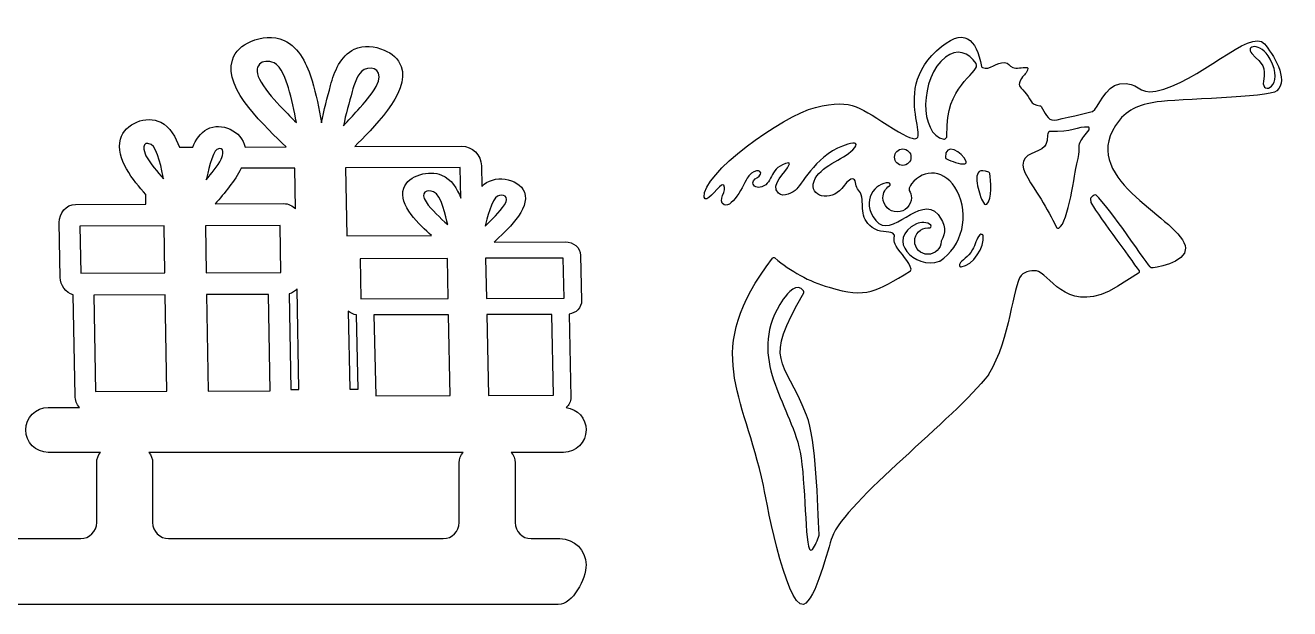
# Model space of a CAD drawing. Header units: centimetres. Extents: x 1 to 127, y -92 to 6.
# Drawn here: x 104.65 to 126.95, y -5.21 to 5.08 of the extents above; entities that cross this region are included whole.
import ezdxf

# ---------------------------------------------------------------- set-up
doc = ezdxf.new("R2010")
doc.units = ezdxf.units.CM
doc.header["$MEASUREMENT"] = 0
doc.layers.add('layer 1', color=7, linetype='Continuous')

msp = doc.modelspace()

# ---------------------------------------------------------------- linework, layer by layer
at = {"layer": 'layer 1', "color": 250}
for points, knots in [([(121.63489, -1.07887), (122.03047, -0.43038), (122.04875, 0.46503), (122.21346, 0.67056), (122.21346, 0.67056), (122.26906, 0.73994), (122.4366, 0.77308), (122.51668, 0.73734), (122.51668, 0.73734), (122.75846, 0.6294), (123.05436, -0.04106), (123.91697, 0.47726), (123.91697, 0.47726), (123.91721, 0.47741), (123.91741, 0.47754), (123.91765, 0.47769), (123.91765, 0.47769), (123.91765, 0.47769), (124.28094, 0.70978), (124.28094, 0.70978), (124.28094, 0.70978), (124.288, 0.71429), (124.2924, 0.7208), (124.29397, 0.72904), (124.29397, 0.72904), (124.29555, 0.73727), (124.29384, 0.74494), (124.28893, 0.75174), (124.28893, 0.75174), (124.14077, 0.95672), (123.48862, 1.8502), (123.44108, 1.95229), (123.44108, 1.95229), (123.43967, 1.95536), (123.43889, 1.95819), (123.43854, 1.96155), (123.43854, 1.96155), (123.43854, 1.96155), (123.43309, 2.0133), (123.43309, 2.0133), (123.43309, 2.0133), (123.4322, 2.02177), (123.43463, 2.0294), (123.44026, 2.03579), (123.44026, 2.03579), (123.46305, 2.06168), (123.472, 2.06878), (123.49933, 2.0847), (123.49933, 2.0847), (123.51023, 2.09105), (123.52332, 2.08995), (123.53299, 2.08185), (123.53299, 2.08185), (123.75266, 1.89733), (124.45367, 0.83114), (124.50204, 0.80051), (124.50204, 0.80051), (124.52489, 0.78604), (125.1347, 0.89096), (125.11029, 1.14885), (125.11029, 1.14885), (125.06154, 1.66381), (123.23149, 2.32946), (123.87394, 3.31109), (123.87394, 3.31109), (124.06074, 3.59651), (124.27797, 3.67868), (124.60853, 3.72803), (124.60853, 3.72803), (124.95561, 3.77985), (126.58479, 3.80341), (126.71663, 3.92115), (126.71663, 3.92115), (126.94578, 4.12578), (126.64096, 4.58569), (126.50004, 4.75319), (126.50004, 4.75319), (126.25606, 5.04322), (125.32214, 4.05625), (124.58507, 3.91573), (124.58507, 3.91573), (124.27101, 3.85585), (124.28711, 4.09421), (123.95155, 4.04749), (123.95155, 4.04749), (123.68501, 4.01037), (123.57528, 3.61317), (123.47146, 3.56198), (123.47146, 3.56198), (123.45845, 3.55557), (122.87367, 3.41426), (122.79463, 3.40675), (122.79463, 3.40675), (122.67431, 3.39532), (122.63365, 3.54987), (122.56301, 3.64817), (122.56301, 3.64817), (122.55782, 3.6554), (122.55047, 3.65956), (122.5416, 3.6603), (122.5416, 3.6603), (122.37055, 3.67458), (122.37387, 3.7947), (122.26941, 3.90851), (122.26941, 3.90851), (122.17852, 4.00753), (122.14485, 4.01425), (122.21665, 4.14061), (122.21665, 4.14061), (122.21695, 4.14113), (122.2172, 4.14156), (122.21752, 4.14205), (122.21752, 4.14205), (122.26747, 4.21935), (122.30781, 4.22447), (122.32897, 4.32183), (122.32897, 4.32183), (122.32897, 4.32183), (122.32598, 4.32582), (122.32598, 4.32582), (122.32598, 4.32582), (122.32056, 4.33305), (122.31296, 4.33709), (122.30393, 4.33753), (122.30393, 4.33753), (122.22998, 4.34119), (122.12502, 4.3059), (122.06365, 4.33627), (122.06365, 4.33627), (122.00175, 4.36691), (121.98993, 4.41621), (121.91565, 4.42291), (121.91565, 4.42291), (121.78091, 4.43507), (121.65916, 4.28014), (121.52992, 4.33285), (121.52992, 4.33285), (121.52046, 4.33671), (121.51412, 4.34443), (121.51218, 4.35447), (121.51218, 4.35447), (121.41869, 4.83624), (121.21137, 5.07966), (120.71902, 4.63047), (120.71902, 4.63047), (119.7751, 3.7693), (120.97432, 2.63965), (119.95735, 3.25514), (119.95735, 3.25514), (119.35155, 3.62179), (119.26706, 3.7986), (118.58204, 3.63056), (118.58204, 3.63056), (117.9911, 3.4856), (116.57179, 2.44992), (116.62374, 2.04949), (116.62374, 2.04949), (116.64073, 1.91854), (116.84284, 2.19536), (116.92671, 2.26234), (116.92671, 2.26234), (116.93901, 2.27216), (116.95684, 2.27055), (116.96718, 2.25869), (116.96718, 2.25869), (117.04075, 2.17437), (116.83808, 1.98088), (116.97389, 1.91412), (116.97389, 1.91412), (117.13078, 1.837), (117.35797, 2.36069), (117.40886, 2.4249), (117.40886, 2.4249), (117.52427, 2.57051), (117.68403, 2.51054), (117.59296, 2.41948), (117.59296, 2.41948), (117.55909, 2.38561), (117.47992, 2.36026), (117.48106, 2.30036), (117.48106, 2.30036), (117.48217, 2.24183), (117.56478, 2.20171), (117.63809, 2.22997), (117.63809, 2.22997), (117.85479, 2.31353), (117.76428, 2.58364), (118.11457, 2.65593), (118.11457, 2.65593), (118.11457, 2.65593), (118.11625, 2.65425), (118.11625, 2.65425), (118.11625, 2.65425), (118.12469, 2.6458), (118.12719, 2.63384), (118.12281, 2.62272), (118.12281, 2.62272), (118.06322, 2.47133), (117.77047, 2.27971), (117.93408, 2.11988), (117.93408, 2.11988), (118.02045, 2.0355), (118.18929, 2.13122), (118.25355, 2.19388), (118.25355, 2.19388), (118.36548, 2.30303), (118.62397, 2.83423), (119.1578, 2.98261), (119.1578, 2.98261), (119.28381, 3.01764), (119.35836, 3.00754), (119.24064, 2.88521), (119.24064, 2.88521), (119.0712, 2.70917), (118.65792, 2.59725), (118.5585, 2.32927), (118.5585, 2.32927), (118.45648, 2.05429), (118.85512, 1.96231), (119.04924, 2.20376), (119.04924, 2.20376), (119.10974, 2.27904), (119.16763, 2.36089), (119.22999, 2.37076), (119.22999, 2.37076), (119.30527, 2.38266), (119.28827, 2.25019), (119.32384, 2.19568), (119.32384, 2.19568), (119.34835, 2.15812), (119.37818, 2.14362), (119.39062, 2.09281), (119.39062, 2.09281), (119.44512, 1.87026), (119.34489, 1.65403), (119.63428, 1.48275), (119.63428, 1.48275), (119.75968, 1.40854), (119.91921, 1.46856), (119.97221, 1.38701), (119.97221, 1.38701), (119.97524, 1.38235), (119.97672, 1.37763), (119.97693, 1.37208), (119.97693, 1.37208), (119.97813, 1.33943), (119.95002, 1.28116), (120.00789, 1.18314), (120.00789, 1.18314), (120.07955, 1.06176), (120.2457, 0.91029), (120.2705, 0.77959), (120.2705, 0.77959), (120.27282, 0.76735), (120.26758, 0.75555), (120.25695, 0.74905), (120.25695, 0.74905), (119.64995, 0.37774), (119.49308, 0.26331), (118.82389, 0.45939), (118.82389, 0.45939), (118.46841, 0.56355), (118.14842, 0.73852), (117.86911, 0.97864), (117.86911, 0.97864), (117.86274, 0.98412), (117.8552, 0.98647), (117.84684, 0.98557), (117.84684, 0.98557), (117.83849, 0.98468), (117.83161, 0.98084), (117.82653, 0.97415), (117.82653, 0.97415), (116.56418, -0.67851), (117.31829, -1.38958), (117.66516, -3.03486), (117.66516, -3.03486), (117.67533, -3.08311), (118.06064, -5.20725), (118.37086, -5.13033), (118.37086, -5.13033), (118.58784, -5.07653), (118.81324, -4.11535), (118.87623, -3.94632), (118.87623, -3.94632), (119.1139, -3.30859), (121.04464, -1.85336), (121.63318, -1.08137), (121.63318, -1.08137), (121.63383, -1.08052), (121.63434, -1.07978), (121.63489, -1.07887)], [0, 0, 0, 0, 0.01351351, 0.01351351, 0.01351351, 0.01351351, 0.02702703, 0.02702703, 0.02702703, 0.02702703, 0.04054054, 0.04054054, 0.04054054, 0.04054054, 0.05405405, 0.05405405, 0.05405405, 0.05405405, 0.06756757, 0.06756757, 0.06756757, 0.06756757, 0.08108108, 0.08108108, 0.08108108, 0.08108108, 0.09459459, 0.09459459, 0.09459459, 0.09459459, 0.10810811, 0.10810811, 0.10810811, 0.10810811, 0.12162162, 0.12162162, 0.12162162, 0.12162162, 0.13513514, 0.13513514, 0.13513514, 0.13513514, 0.14864865, 0.14864865, 0.14864865, 0.14864865, 0.16216216, 0.16216216, 0.16216216, 0.16216216, 0.17567568, 0.17567568, 0.17567568, 0.17567568, 0.18918919, 0.18918919, 0.18918919, 0.18918919, 0.2027027, 0.2027027, 0.2027027, 0.2027027, 0.21621622, 0.21621622, 0.21621622, 0.21621622, 0.22972973, 0.22972973, 0.22972973, 0.22972973, 0.24324324, 0.24324324, 0.24324324, 0.24324324, 0.25675676, 0.25675676, 0.25675676, 0.25675676, 0.27027027, 0.27027027, 0.27027027, 0.27027027, 0.28378378, 0.28378378, 0.28378378, 0.28378378, 0.2972973, 0.2972973, 0.2972973, 0.2972973, 0.31081081, 0.31081081, 0.31081081, 0.31081081, 0.32432432, 0.32432432, 0.32432432, 0.32432432, 0.33783784, 0.33783784, 0.33783784, 0.33783784, 0.35135135, 0.35135135, 0.35135135, 0.35135135, 0.36486486, 0.36486486, 0.36486486, 0.36486486, 0.37837838, 0.37837838, 0.37837838, 0.37837838, 0.39189189, 0.39189189, 0.39189189, 0.39189189, 0.40540541, 0.40540541, 0.40540541, 0.40540541, 0.41891892, 0.41891892, 0.41891892, 0.41891892, 0.43243243, 0.43243243, 0.43243243, 0.43243243, 0.44594595, 0.44594595, 0.44594595, 0.44594595, 0.45945946, 0.45945946, 0.45945946, 0.45945946, 0.47297297, 0.47297297, 0.47297297, 0.47297297, 0.48648649, 0.48648649, 0.48648649, 0.48648649, 0.5, 0.5, 0.5, 0.5, 0.51351351, 0.51351351, 0.51351351, 0.51351351, 0.52702703, 0.52702703, 0.52702703, 0.52702703, 0.54054054, 0.54054054, 0.54054054, 0.54054054, 0.55405405, 0.55405405, 0.55405405, 0.55405405, 0.56756757, 0.56756757, 0.56756757, 0.56756757, 0.58108108, 0.58108108, 0.58108108, 0.58108108, 0.59459459, 0.59459459, 0.59459459, 0.59459459, 0.60810811, 0.60810811, 0.60810811, 0.60810811, 0.62162162, 0.62162162, 0.62162162, 0.62162162, 0.63513514, 0.63513514, 0.63513514, 0.63513514, 0.64864865, 0.64864865, 0.64864865, 0.64864865, 0.66216216, 0.66216216, 0.66216216, 0.66216216, 0.67567568, 0.67567568, 0.67567568, 0.67567568, 0.68918919, 0.68918919, 0.68918919, 0.68918919, 0.7027027, 0.7027027, 0.7027027, 0.7027027, 0.71621622, 0.71621622, 0.71621622, 0.71621622, 0.72972973, 0.72972973, 0.72972973, 0.72972973, 0.74324324, 0.74324324, 0.74324324, 0.74324324, 0.75675676, 0.75675676, 0.75675676, 0.75675676, 0.77027027, 0.77027027, 0.77027027, 0.77027027, 0.78378378, 0.78378378, 0.78378378, 0.78378378, 0.7972973, 0.7972973, 0.7972973, 0.7972973, 0.81081081, 0.81081081, 0.81081081, 0.81081081, 0.82432432, 0.82432432, 0.82432432, 0.82432432, 0.83783784, 0.83783784, 0.83783784, 0.83783784, 0.85135135, 0.85135135, 0.85135135, 0.85135135, 0.86486486, 0.86486486, 0.86486486, 0.86486486, 0.87837838, 0.87837838, 0.87837838, 0.87837838, 0.89189189, 0.89189189, 0.89189189, 0.89189189, 0.90540541, 0.90540541, 0.90540541, 0.90540541, 0.91891892, 0.91891892, 0.91891892, 0.91891892, 0.93243243, 0.93243243, 0.93243243, 0.93243243, 0.94594595, 0.94594595, 0.94594595, 0.94594595, 0.95945946, 0.95945946, 0.95945946, 0.95945946, 0.97297297, 0.97297297, 0.97297297, 0.97297297, 1, 1, 1, 1]), ([(109.21453, 4.81352), (109.02197, 4.9016), (108.81664, 4.87314), (108.62716, 4.79266), (108.62716, 4.79266), (108.47715, 4.72892), (108.35327, 4.62386), (108.30296, 4.46451), (108.30296, 4.46451), (108.1418, 3.95413), (108.91609, 3.26515), (109.25072, 2.93538), (109.25072, 2.93538), (109.25072, 2.93538), (108.52673, 2.93274), (108.52673, 2.93274), (108.52673, 2.93274), (108.47514, 3.21699), (108.10779, 3.37916), (107.86105, 3.25059), (107.86105, 3.25059), (107.73608, 3.18545), (107.65804, 3.06188), (107.60587, 2.92941), (107.60587, 2.92941), (107.60587, 2.92941), (107.36967, 2.92855), (107.36967, 2.92855), (107.36967, 2.92855), (107.30682, 3.10681), (107.20955, 3.2864), (107.04117, 3.37128), (107.04117, 3.37128), (106.78769, 3.49904), (106.4102, 3.35088), (106.33018, 3.07162), (106.33018, 3.07162), (106.2329, 2.73208), (106.56464, 2.33685), (106.77547, 2.09752), (106.77547, 2.09752), (106.77547, 2.09752), (106.77872, 1.92624), (106.77872, 1.92624), (106.77872, 1.92624), (106.77872, 1.92624), (105.53994, 1.92125), (105.53994, 1.92125), (105.53994, 1.92125), (105.36895, 1.92057), (105.24908, 1.76712), (105.25193, 1.60305), (105.25193, 1.60305), (105.25193, 1.60305), (105.26862, 0.63501), (105.26862, 0.63501), (105.26862, 0.63501), (105.27101, 0.49597), (105.3621, 0.36193), (105.49911, 0.32875), (105.49911, 0.32875), (105.49911, 0.32875), (105.52983, -1.45215), (105.52983, -1.45215), (105.52983, -1.45215), (105.53115, -1.52873), (105.55907, -1.60256), (105.60581, -1.65938), (105.60581, -1.65938), (105.60581, -1.65938), (105.05607, -1.65938), (105.05607, -1.65938), (105.05607, -1.65938), (104.83831, -1.65938), (104.66017, -1.83752), (104.66017, -2.05529), (104.66017, -2.05529), (104.66017, -2.27304), (104.83831, -2.45118), (105.05607, -2.45118), (105.05607, -2.45118), (105.05607, -2.45118), (105.97863, -2.45118), (105.97863, -2.45118), (105.97863, -2.45118), (105.93666, -2.50043), (105.91123, -2.56417), (105.91123, -2.63357), (105.91123, -2.63357), (105.91123, -2.63357), (105.91123, -3.68998), (105.91123, -3.68998), (105.91123, -3.68998), (105.91123, -3.84499), (105.78441, -3.97182), (105.62942, -3.97182), (105.62942, -3.97182), (105.62942, -3.97182), (102.76169, -3.97182), (102.76169, -3.97182), (102.76169, -3.97182), (102.40457, -3.96601), (102.03107, -3.94677), (101.76762, -3.8005), (101.76762, -3.8005), (101.29743, -3.53947), (101.25851, -2.7498), (101.63775, -2.4213), (101.63775, -2.4213), (102.08996, -2.02962), (102.9701, -2.44292), (102.54571, -2.77973), (102.54571, -2.77973), (102.01262, -3.20286), (102.74012, -3.8622), (103.23088, -3.47272), (103.23088, -3.47272), (104.05922, -2.81522), (103.79045, -1.1513), (102.13226, -1.1513), (102.13226, -1.1513), (100.81277, -1.09789), (99.96722, -2.21574), (100.05589, -3.29703), (100.05589, -3.29703), (100.13229, -4.22846), (100.89474, -5.14374), (102.72984, -5.13226), (102.72984, -5.13226), (102.72984, -5.13226), (114.05068, -5.13226), (114.05068, -5.13226), (114.05068, -5.13226), (114.30424, -5.13226), (114.53923, -4.68574), (114.53923, -4.43219), (114.53923, -4.43219), (114.53923, -4.17863), (114.33243, -3.97182), (114.07885, -3.97182), (114.07885, -3.97182), (114.07885, -3.97182), (113.57113, -3.97182), (113.57113, -3.97182), (113.57113, -3.97182), (113.41613, -3.97182), (113.28932, -3.84489), (113.28932, -3.68998), (113.28932, -3.68998), (113.28932, -3.68998), (113.28932, -2.63357), (113.28932, -2.63357), (113.28932, -2.63357), (113.28932, -2.5642), (113.26387, -2.50045), (113.22188, -2.45118), (113.22188, -2.45118), (113.22188, -2.45118), (114.14446, -2.45118), (114.14446, -2.45118), (114.14446, -2.45118), (114.36221, -2.45118), (114.54036, -2.27304), (114.54036, -2.05528), (114.54036, -2.05528), (114.54036, -1.85277), (114.38626, -1.68454), (114.18951, -1.66199), (114.18951, -1.66199), (114.24029, -1.6184), (114.27295, -1.55571), (114.2714, -1.48239), (114.2714, -1.48239), (114.2714, -1.48239), (114.24045, -0.01439), (114.24045, -0.01439), (114.24045, -0.01439), (114.36113, 0.00325), (114.46327, 0.09933), (114.46055, 0.22768), (114.46055, 0.22768), (114.46055, 0.22768), (114.44381, 1.02016), (114.44381, 1.02016), (114.44381, 1.02016), (114.44083, 1.16183), (114.31169, 1.26235), (114.17511, 1.26189), (114.17511, 1.26189), (114.17511, 1.26189), (112.91811, 1.25778), (112.91811, 1.25778), (112.91811, 1.25778), (113.11826, 1.44309), (113.56789, 1.83999), (113.45212, 2.13453), (113.45212, 2.13453), (113.3494, 2.39585), (112.90176, 2.45583), (112.70059, 2.23974), (112.70059, 2.23974), (112.70059, 2.23974), (112.69369, 2.60191), (112.69369, 2.60191), (112.69369, 2.60191), (112.69007, 2.79207), (112.53284, 2.94735), (112.34237, 2.94666), (112.34237, 2.94666), (112.34237, 2.94666), (110.46035, 2.93983), (110.46035, 2.93983), (110.46035, 2.93983), (110.7464, 3.2338), (111.4441, 3.89019), (111.28059, 4.35147), (111.28059, 4.35147), (111.23016, 4.49373), (111.11582, 4.5869), (110.97947, 4.64295), (110.97947, 4.64295), (110.80983, 4.71265), (110.62372, 4.73834), (110.45294, 4.65756), (110.45294, 4.65756), (110.21011, 4.5427), (110.10023, 4.2614), (110.03526, 4.01808), (110.03526, 4.01808), (109.97849, 3.80551), (109.9155, 3.58127), (109.87416, 3.36051), (109.87416, 3.36051), (109.83089, 3.61024), (109.7818, 3.86054), (109.7079, 4.10233), (109.7079, 4.10233), (109.62462, 4.37482), (109.48983, 4.68758), (109.21453, 4.81352)], [0, 0, 0, 0, 0.01639344, 0.01639344, 0.01639344, 0.01639344, 0.03278689, 0.03278689, 0.03278689, 0.03278689, 0.04918033, 0.04918033, 0.04918033, 0.04918033, 0.06557377, 0.06557377, 0.06557377, 0.06557377, 0.08196721, 0.08196721, 0.08196721, 0.08196721, 0.09836066, 0.09836066, 0.09836066, 0.09836066, 0.1147541, 0.1147541, 0.1147541, 0.1147541, 0.13114754, 0.13114754, 0.13114754, 0.13114754, 0.14754098, 0.14754098, 0.14754098, 0.14754098, 0.16393443, 0.16393443, 0.16393443, 0.16393443, 0.18032787, 0.18032787, 0.18032787, 0.18032787, 0.19672131, 0.19672131, 0.19672131, 0.19672131, 0.21311475, 0.21311475, 0.21311475, 0.21311475, 0.2295082, 0.2295082, 0.2295082, 0.2295082, 0.24590164, 0.24590164, 0.24590164, 0.24590164, 0.26229508, 0.26229508, 0.26229508, 0.26229508, 0.27868852, 0.27868852, 0.27868852, 0.27868852, 0.29508197, 0.29508197, 0.29508197, 0.29508197, 0.31147541, 0.31147541, 0.31147541, 0.31147541, 0.32786885, 0.32786885, 0.32786885, 0.32786885, 0.3442623, 0.3442623, 0.3442623, 0.3442623, 0.36065574, 0.36065574, 0.36065574, 0.36065574, 0.37704918, 0.37704918, 0.37704918, 0.37704918, 0.39344262, 0.39344262, 0.39344262, 0.39344262, 0.40983607, 0.40983607, 0.40983607, 0.40983607, 0.42622951, 0.42622951, 0.42622951, 0.42622951, 0.44262295, 0.44262295, 0.44262295, 0.44262295, 0.45901639, 0.45901639, 0.45901639, 0.45901639, 0.47540984, 0.47540984, 0.47540984, 0.47540984, 0.49180328, 0.49180328, 0.49180328, 0.49180328, 0.50819672, 0.50819672, 0.50819672, 0.50819672, 0.52459016, 0.52459016, 0.52459016, 0.52459016, 0.54098361, 0.54098361, 0.54098361, 0.54098361, 0.55737705, 0.55737705, 0.55737705, 0.55737705, 0.57377049, 0.57377049, 0.57377049, 0.57377049, 0.59016393, 0.59016393, 0.59016393, 0.59016393, 0.60655738, 0.60655738, 0.60655738, 0.60655738, 0.62295082, 0.62295082, 0.62295082, 0.62295082, 0.63934426, 0.63934426, 0.63934426, 0.63934426, 0.6557377, 0.6557377, 0.6557377, 0.6557377, 0.67213115, 0.67213115, 0.67213115, 0.67213115, 0.68852459, 0.68852459, 0.68852459, 0.68852459, 0.70491803, 0.70491803, 0.70491803, 0.70491803, 0.72131148, 0.72131148, 0.72131148, 0.72131148, 0.73770492, 0.73770492, 0.73770492, 0.73770492, 0.75409836, 0.75409836, 0.75409836, 0.75409836, 0.7704918, 0.7704918, 0.7704918, 0.7704918, 0.78688525, 0.78688525, 0.78688525, 0.78688525, 0.80327869, 0.80327869, 0.80327869, 0.80327869, 0.81967213, 0.81967213, 0.81967213, 0.81967213, 0.83606557, 0.83606557, 0.83606557, 0.83606557, 0.85245902, 0.85245902, 0.85245902, 0.85245902, 0.86885246, 0.86885246, 0.86885246, 0.86885246, 0.8852459, 0.8852459, 0.8852459, 0.8852459, 0.90163934, 0.90163934, 0.90163934, 0.90163934, 0.91803279, 0.91803279, 0.91803279, 0.91803279, 0.93442623, 0.93442623, 0.93442623, 0.93442623, 0.95081967, 0.95081967, 0.95081967, 0.95081967, 0.96721311, 0.96721311, 0.96721311, 0.96721311, 1, 1, 1, 1]), ([(126.27804, 4.58353), (126.15346, 4.71549), (126.4233, 4.80259), (126.59932, 4.48427), (126.59932, 4.48427), (126.86872, 3.99705), (126.44238, 3.83177), (126.48199, 4.09441), (126.48199, 4.09441), (126.52288, 4.36551), (126.4758, 4.37434), (126.27804, 4.58353)], [0, 0, 0, 0, 0.25, 0.25, 0.25, 0.25, 0.5, 0.5, 0.5, 0.5, 1, 1, 1, 1]), ([(109.432, 3.36486), (109.35059, 3.44481), (109.26956, 3.52518), (109.19089, 3.60787), (109.19089, 3.60787), (109.0546, 3.75107), (108.91425, 3.90587), (108.80977, 4.0742), (108.80977, 4.0742), (108.62234, 4.37614), (108.84357, 4.50505), (109.03817, 4.41604), (109.03817, 4.41604), (109.1656, 4.35776), (109.25284, 4.10519), (109.29132, 3.97929), (109.29132, 3.97929), (109.35258, 3.77884), (109.39513, 3.57153), (109.432, 3.36486)], [0, 0, 0, 0, 0.16666667, 0.16666667, 0.16666667, 0.16666667, 0.33333333, 0.33333333, 0.33333333, 0.33333333, 0.5, 0.5, 0.5, 0.5, 0.66666667, 0.66666667, 0.66666667, 0.66666667, 1, 1, 1, 1]), ([(120.8912, 3.09704), (120.8912, 3.09704), (120.87397, 3.07982), (120.87397, 3.07982), (120.87397, 3.07982), (120.86694, 3.07279), (120.85771, 3.06987), (120.84792, 3.07166), (120.84792, 3.07166), (120.41117, 3.15117), (120.41961, 4.15839), (120.87604, 4.51856), (120.87604, 4.51856), (121.07325, 4.67418), (121.28911, 4.60207), (121.4157, 4.40485), (121.4157, 4.40485), (121.50838, 4.26046), (120.94096, 4.06927), (120.90493, 3.32039), (120.90493, 3.32039), (120.90492, 3.32015), (120.90491, 3.31995), (120.90491, 3.31972), (120.90491, 3.31972), (120.90491, 3.31972), (120.8998, 3.11708), (120.8998, 3.11708), (120.8998, 3.11708), (120.8996, 3.10925), (120.89674, 3.10257), (120.8912, 3.09704)], [0, 0, 0, 0, 0.11111111, 0.11111111, 0.11111111, 0.11111111, 0.22222222, 0.22222222, 0.22222222, 0.22222222, 0.33333333, 0.33333333, 0.33333333, 0.33333333, 0.44444444, 0.44444444, 0.44444444, 0.44444444, 0.55555556, 0.55555556, 0.55555556, 0.55555556, 0.66666667, 0.66666667, 0.66666667, 0.66666667, 0.77777778, 0.77777778, 0.77777778, 0.77777778, 1, 1, 1, 1]), ([(110.51356, 3.58256), (110.43068, 3.49121), (110.34807, 3.39834), (110.26325, 3.30839), (110.26325, 3.30839), (110.29937, 3.5097), (110.36443, 3.71617), (110.41644, 3.91096), (110.41644, 3.91096), (110.44582, 4.02097), (110.51483, 4.247), (110.62501, 4.29912), (110.62501, 4.29912), (110.79154, 4.37795), (110.99251, 4.26804), (110.83683, 3.99981), (110.83683, 3.99981), (110.7497, 3.84967), (110.62991, 3.71084), (110.51356, 3.58256)], [0, 0, 0, 0, 0.16666667, 0.16666667, 0.16666667, 0.16666667, 0.33333333, 0.33333333, 0.33333333, 0.33333333, 0.5, 0.5, 0.5, 0.5, 0.66666667, 0.66666667, 0.66666667, 0.66666667, 1, 1, 1, 1]), ([(122.83475, 1.5163), (122.75017, 1.68561), (122.66218, 1.84966), (122.5636, 2.01159), (122.5636, 2.01159), (122.49132, 2.12891), (122.24778, 2.46967), (122.24053, 2.61261), (122.24053, 2.61261), (122.22937, 2.83261), (122.51775, 2.81873), (122.62136, 2.9447), (122.62136, 2.9447), (122.69893, 3.03901), (122.65473, 3.12607), (122.69531, 3.19463), (122.69531, 3.19463), (122.70106, 3.20435), (122.71107, 3.20966), (122.72234, 3.20899), (122.72234, 3.20899), (123.10534, 3.18621), (123.19684, 3.30102), (123.40287, 3.28041), (123.40287, 3.28041), (123.40287, 3.28041), (123.40964, 3.26689), (123.40964, 3.26689), (123.40964, 3.26689), (123.41457, 3.25704), (123.41378, 3.24607), (123.40751, 3.23702), (123.40751, 3.23702), (123.35545, 3.16188), (123.27554, 3.07408), (123.24946, 3.02051), (123.24946, 3.02051), (123.20624, 2.93176), (123.26988, 2.90844), (123.19351, 2.63968), (123.19351, 2.63968), (123.15478, 2.50339), (123.04875, 1.60022), (122.8753, 1.50373), (122.8753, 1.50373), (122.86804, 1.49969), (122.8603, 1.4989), (122.85236, 1.50136), (122.85236, 1.50136), (122.84441, 1.50382), (122.83847, 1.50885), (122.83475, 1.5163)], [0, 0, 0, 0, 0.07142857, 0.07142857, 0.07142857, 0.07142857, 0.14285714, 0.14285714, 0.14285714, 0.14285714, 0.21428571, 0.21428571, 0.21428571, 0.21428571, 0.28571429, 0.28571429, 0.28571429, 0.28571429, 0.35714286, 0.35714286, 0.35714286, 0.35714286, 0.42857143, 0.42857143, 0.42857143, 0.42857143, 0.5, 0.5, 0.5, 0.5, 0.57142857, 0.57142857, 0.57142857, 0.57142857, 0.64285714, 0.64285714, 0.64285714, 0.64285714, 0.71428571, 0.71428571, 0.71428571, 0.71428571, 0.78571429, 0.78571429, 0.78571429, 0.78571429, 0.85714286, 0.85714286, 0.85714286, 0.85714286, 1, 1, 1, 1]), ([(107.09073, 2.37099), (106.97824, 2.49741), (106.86172, 2.6333), (106.77872, 2.78064), (106.77872, 2.78064), (106.74025, 2.84888), (106.69364, 3.06749), (106.87062, 2.97822), (106.87062, 2.97822), (106.98178, 2.9222), (107.0664, 2.50112), (107.09073, 2.37099)], [0, 0, 0, 0, 0.25, 0.25, 0.25, 0.25, 0.5, 0.5, 0.5, 0.5, 1, 1, 1, 1]), ([(107.84206, 2.35238), (107.86718, 2.45809), (107.94794, 2.84562), (108.02986, 2.88834), (108.02986, 2.88834), (108.17628, 2.9646), (108.13755, 2.77648), (108.10884, 2.72203), (108.10884, 2.72203), (108.03754, 2.58663), (107.93851, 2.47008), (107.84206, 2.35238)], [0, 0, 0, 0, 0.25, 0.25, 0.25, 0.25, 0.5, 0.5, 0.5, 0.5, 1, 1, 1, 1]), ([(120.12383, 2.60959), (120.20374, 2.60959), (120.26852, 2.67437), (120.26852, 2.75428), (120.26852, 2.75428), (120.26852, 2.83419), (120.20374, 2.89897), (120.12383, 2.89897), (120.12383, 2.89897), (120.04392, 2.89897), (119.97914, 2.83419), (119.97914, 2.75428), (119.97914, 2.75428), (119.97914, 2.67437), (120.04392, 2.60959), (120.12383, 2.60959)], [0, 0, 0, 0, 0.2, 0.2, 0.2, 0.2, 0.4, 0.4, 0.4, 0.4, 0.6, 0.6, 0.6, 0.6, 1, 1, 1, 1]), ([(120.8765, 2.74947), (120.86386, 3.02888), (121.17161, 2.84608), (121.24127, 2.6798), (121.24127, 2.6798), (121.24482, 2.67132), (121.24438, 2.66256), (121.23999, 2.65447), (121.23999, 2.65447), (121.23562, 2.64638), (121.22852, 2.64122), (121.21947, 2.63956), (121.21947, 2.63956), (121.11814, 2.62096), (120.99145, 2.68614), (120.89525, 2.72339), (120.89525, 2.72339), (120.88414, 2.72769), (120.87703, 2.73757), (120.8765, 2.74947)], [0, 0, 0, 0, 0.16666667, 0.16666667, 0.16666667, 0.16666667, 0.33333333, 0.33333333, 0.33333333, 0.33333333, 0.5, 0.5, 0.5, 0.5, 0.66666667, 0.66666667, 0.66666667, 0.66666667, 1, 1, 1, 1]), ([(109.20854, 1.93602), (109.20854, 1.93602), (108.00028, 1.93115), (108.00028, 1.93115), (108.00028, 1.93115), (108.16549, 2.11863), (108.34772, 2.33197), (108.45683, 2.55783), (108.45683, 2.55783), (108.45683, 2.55783), (109.40412, 2.56129), (109.40412, 2.56129), (109.40412, 2.56129), (109.40412, 2.56129), (109.41777, 1.84283), (109.41777, 1.84283), (109.41777, 1.84283), (109.36528, 1.89969), (109.29252, 1.93635), (109.20854, 1.93602)], [0, 0, 0, 0, 0.16666667, 0.16666667, 0.16666667, 0.16666667, 0.33333333, 0.33333333, 0.33333333, 0.33333333, 0.5, 0.5, 0.5, 0.5, 0.66666667, 0.66666667, 0.66666667, 0.66666667, 1, 1, 1, 1]), ([(111.8146, 1.37211), (111.8146, 1.37211), (110.32206, 1.36664), (110.32206, 1.36664), (110.32206, 1.36664), (110.32206, 1.36664), (110.29929, 2.56455), (110.29929, 2.56455), (110.29929, 2.56455), (110.29929, 2.56455), (112.32085, 2.57191), (112.32085, 2.57191), (112.32085, 2.57191), (112.32085, 2.57191), (112.33112, 2.03105), (112.33112, 2.03105), (112.33112, 2.03105), (112.26655, 2.20152), (112.16807, 2.36719), (111.99198, 2.43982), (111.99198, 2.43982), (111.77911, 2.52767), (111.40763, 2.4428), (111.32444, 2.20504), (111.32444, 2.20504), (111.22134, 1.9106), (111.61464, 1.5534), (111.8146, 1.37211)], [0, 0, 0, 0, 0.125, 0.125, 0.125, 0.125, 0.25, 0.25, 0.25, 0.25, 0.375, 0.375, 0.375, 0.375, 0.5, 0.5, 0.5, 0.5, 0.625, 0.625, 0.625, 0.625, 0.75, 0.75, 0.75, 0.75, 1, 1, 1, 1]), ([(120.56686, 1.04124), (120.69357, 1.04124), (120.79668, 1.1423), (120.79995, 1.26822), (120.79995, 1.26822), (120.8001, 1.27378), (120.80154, 1.27851), (120.80452, 1.2832), (120.80452, 1.2832), (120.88282, 1.40649), (120.885, 1.57942), (120.74609, 1.74265), (120.74609, 1.74265), (120.42718, 2.11743), (119.92777, 1.28304), (119.64692, 1.63798), (119.64692, 1.63798), (119.36895, 1.98927), (119.64902, 2.31053), (119.87231, 2.30263), (119.87231, 2.30263), (119.88531, 2.30217), (119.89605, 2.29371), (119.89955, 2.28118), (119.89955, 2.28118), (119.90307, 2.26865), (119.89825, 2.25582), (119.88736, 2.24869), (119.88736, 2.24869), (119.81914, 2.204), (119.77407, 2.12687), (119.77407, 2.03922), (119.77407, 2.03922), (119.77407, 1.901), (119.88612, 1.78895), (120.02434, 1.78895), (120.02434, 1.78895), (120.16256, 1.78895), (120.27461, 1.901), (120.27461, 2.03922), (120.27461, 2.03922), (120.27461, 2.08649), (120.26149, 2.13069), (120.23872, 2.1684), (120.23872, 2.1684), (120.23523, 2.17418), (120.23392, 2.18018), (120.23467, 2.18689), (120.23467, 2.18689), (120.23782, 2.2148), (120.24955, 2.24713), (120.27863, 2.28412), (120.27863, 2.28412), (120.49482, 2.5592), (120.87806, 2.54867), (121.0836, 2.15598), (121.0836, 2.15598), (121.30134, 1.73999), (121.17799, 1.1784), (120.77613, 0.92152), (120.77613, 0.92152), (120.77407, 0.9202), (120.77218, 0.91928), (120.76987, 0.91849), (120.76987, 0.91849), (120.331, 0.76718), (119.81038, 1.3068), (120.36345, 1.57661), (120.36345, 1.57661), (120.43279, 1.61043), (120.56749, 1.61582), (120.61611, 1.5538), (120.61611, 1.5538), (120.62353, 1.54434), (120.62452, 1.53208), (120.61874, 1.52154), (120.61874, 1.52154), (120.61295, 1.511), (120.60206, 1.50526), (120.59009, 1.50644), (120.59009, 1.50644), (120.58245, 1.50719), (120.5747, 1.50759), (120.56686, 1.50759), (120.56686, 1.50759), (120.43808, 1.50759), (120.33368, 1.40319), (120.33368, 1.27441), (120.33368, 1.27441), (120.33368, 1.14563), (120.43808, 1.04124), (120.56686, 1.04124)], [0, 0, 0, 0, 0.04166667, 0.04166667, 0.04166667, 0.04166667, 0.08333333, 0.08333333, 0.08333333, 0.08333333, 0.125, 0.125, 0.125, 0.125, 0.16666667, 0.16666667, 0.16666667, 0.16666667, 0.20833333, 0.20833333, 0.20833333, 0.20833333, 0.25, 0.25, 0.25, 0.25, 0.29166667, 0.29166667, 0.29166667, 0.29166667, 0.33333333, 0.33333333, 0.33333333, 0.33333333, 0.375, 0.375, 0.375, 0.375, 0.41666667, 0.41666667, 0.41666667, 0.41666667, 0.45833333, 0.45833333, 0.45833333, 0.45833333, 0.5, 0.5, 0.5, 0.5, 0.54166667, 0.54166667, 0.54166667, 0.54166667, 0.58333333, 0.58333333, 0.58333333, 0.58333333, 0.625, 0.625, 0.625, 0.625, 0.66666667, 0.66666667, 0.66666667, 0.66666667, 0.70833333, 0.70833333, 0.70833333, 0.70833333, 0.75, 0.75, 0.75, 0.75, 0.79166667, 0.79166667, 0.79166667, 0.79166667, 0.83333333, 0.83333333, 0.83333333, 0.83333333, 0.875, 0.875, 0.875, 0.875, 0.91666667, 0.91666667, 0.91666667, 0.91666667, 1, 1, 1, 1]), ([(121.49608, 2.05256), (121.452, 2.21423), (121.31306, 2.62006), (121.6391, 2.48886), (121.6391, 2.48886), (121.64877, 2.48498), (121.65522, 2.47704), (121.65706, 2.46679), (121.65706, 2.46679), (121.67845, 2.34755), (121.70109, 2.00884), (121.60707, 1.92737), (121.60707, 1.92737), (121.59551, 1.91735), (121.57835, 1.91784), (121.56737, 1.92849), (121.56737, 1.92849), (121.53556, 1.95935), (121.51888, 2.0073), (121.49836, 2.04674), (121.49836, 2.04674), (121.49734, 2.04869), (121.49666, 2.05044), (121.49608, 2.05256)], [0, 0, 0, 0, 0.14285714, 0.14285714, 0.14285714, 0.14285714, 0.28571429, 0.28571429, 0.28571429, 0.28571429, 0.42857143, 0.42857143, 0.42857143, 0.42857143, 0.57142857, 0.57142857, 0.57142857, 0.57142857, 0.71428571, 0.71428571, 0.71428571, 0.71428571, 1, 1, 1, 1]), ([(112.10037, 1.56529), (111.96785, 1.68375), (111.81851, 1.81922), (111.71857, 1.9644), (111.71857, 1.9644), (111.59736, 2.14065), (111.74397, 2.18775), (111.85262, 2.14292), (111.85262, 2.14292), (111.98579, 2.08799), (112.07174, 1.7011), (112.10037, 1.56529)], [0, 0, 0, 0, 0.25, 0.25, 0.25, 0.25, 0.5, 0.5, 0.5, 0.5, 1, 1, 1, 1]), ([(112.75799, 1.53689), (112.78561, 1.64647), (112.88025, 2.02645), (112.98027, 2.06916), (112.98027, 2.06916), (113.07085, 2.10776), (113.2009, 2.07045), (113.10206, 1.91677), (113.10206, 1.91677), (113.01441, 1.78055), (112.87492, 1.65198), (112.75799, 1.53689)], [0, 0, 0, 0, 0.25, 0.25, 0.25, 0.25, 0.5, 0.5, 0.5, 0.5, 1, 1, 1, 1]), ([(107.1006, 1.54094), (107.1006, 1.54094), (107.11487, 0.71382), (107.11487, 0.71382), (107.11487, 0.71382), (107.11487, 0.71382), (105.63041, 0.70785), (105.63041, 0.70785), (105.63041, 0.70785), (105.63041, 0.70785), (105.61613, 1.53498), (105.61613, 1.53498), (105.61613, 1.53498), (105.61613, 1.53498), (107.1006, 1.54094), (107.1006, 1.54094)], [0, 0, 0, 0, 0.2, 0.2, 0.2, 0.2, 0.4, 0.4, 0.4, 0.4, 0.6, 0.6, 0.6, 0.6, 1, 1, 1, 1]), ([(109.14382, 1.54916), (109.14382, 1.54916), (109.15808, 0.72204), (109.15808, 0.72204), (109.15808, 0.72204), (109.15808, 0.72204), (107.84338, 0.71675), (107.84338, 0.71675), (107.84338, 0.71675), (107.84338, 0.71675), (107.82912, 1.54387), (107.82912, 1.54387), (107.82912, 1.54387), (107.82912, 1.54387), (109.14382, 1.54916), (109.14382, 1.54916)], [0, 0, 0, 0, 0.2, 0.2, 0.2, 0.2, 0.4, 0.4, 0.4, 0.4, 0.6, 0.6, 0.6, 0.6, 1, 1, 1, 1]), ([(121.13419, 0.82754), (121.13419, 0.82754), (121.13242, 0.82896), (121.13242, 0.82896), (121.13242, 0.82896), (121.12181, 0.83744), (121.11841, 0.85156), (121.12397, 0.86394), (121.12397, 0.86394), (121.16335, 0.95162), (121.27628, 0.97793), (121.35433, 1.12358), (121.35433, 1.12358), (121.40143, 1.21147), (121.4195, 1.3176), (121.48247, 1.38556), (121.48247, 1.38556), (121.49078, 1.39453), (121.50304, 1.3974), (121.51447, 1.39304), (121.51447, 1.39304), (121.51447, 1.39304), (121.52049, 1.39075), (121.52049, 1.39075), (121.52049, 1.39075), (121.53016, 1.38707), (121.53674, 1.37934), (121.53882, 1.36921), (121.53882, 1.36921), (121.57882, 1.17421), (121.35592, 0.84199), (121.15557, 0.82125), (121.15557, 0.82125), (121.14759, 0.82042), (121.14045, 0.82253), (121.13419, 0.82754)], [0, 0, 0, 0, 0.1, 0.1, 0.1, 0.1, 0.2, 0.2, 0.2, 0.2, 0.3, 0.3, 0.3, 0.3, 0.4, 0.4, 0.4, 0.4, 0.5, 0.5, 0.5, 0.5, 0.6, 0.6, 0.6, 0.6, 0.7, 0.7, 0.7, 0.7, 0.8, 0.8, 0.8, 0.8, 1, 1, 1, 1]), ([(110.55405, 0.96432), (110.55405, 0.96432), (112.09486, 0.96939), (112.09486, 0.96939), (112.09486, 0.96939), (112.09486, 0.96939), (112.10978, 0.26149), (112.10978, 0.26149), (112.10978, 0.26149), (112.10978, 0.26149), (110.56897, 0.25642), (110.56897, 0.25642), (110.56897, 0.25642), (110.56897, 0.25642), (110.55405, 0.96432), (110.55405, 0.96432)], [0, 0, 0, 0, 0.2, 0.2, 0.2, 0.2, 0.4, 0.4, 0.4, 0.4, 0.6, 0.6, 0.6, 0.6, 1, 1, 1, 1]), ([(112.78193, 0.26369), (112.78193, 0.26369), (112.76703, 0.97161), (112.76703, 0.97161), (112.76703, 0.97161), (112.76703, 0.97161), (114.13809, 0.97611), (114.13809, 0.97611), (114.13809, 0.97611), (114.13809, 0.97611), (114.15301, 0.26822), (114.15301, 0.26822), (114.15301, 0.26822), (114.15301, 0.26822), (112.78193, 0.26369), (112.78193, 0.26369)], [0, 0, 0, 0, 0.2, 0.2, 0.2, 0.2, 0.4, 0.4, 0.4, 0.4, 0.6, 0.6, 0.6, 0.6, 1, 1, 1, 1]), ([(118.64965, -3.91297), (118.61437, -3.99472), (118.58711, -4.09409), (118.52993, -4.1632), (118.52993, -4.1632), (118.52319, -4.17134), (118.51346, -4.17508), (118.50299, -4.17353), (118.50299, -4.17353), (118.49254, -4.17199), (118.48429, -4.16561), (118.4802, -4.15588), (118.4802, -4.15588), (118.38849, -3.93676), (118.4105, -2.80055), (118.29326, -2.35262), (118.29326, -2.35262), (118.06483, -1.47992), (117.35619, -0.73567), (118.0153, 0.24821), (118.0153, 0.24821), (118.09072, 0.3608), (118.26848, 0.56117), (118.37595, 0.39564), (118.37595, 0.39564), (118.38211, 0.38617), (118.38241, 0.37484), (118.3768, 0.36504), (118.3768, 0.36504), (117.65568, -0.90269), (118.01388, -0.74654), (118.42862, -1.79671), (118.42862, -1.79671), (118.6002, -2.23116), (118.62054, -3.37803), (118.652, -3.89959), (118.652, -3.89959), (118.65229, -3.90439), (118.65155, -3.90856), (118.64965, -3.91297)], [0, 0, 0, 0, 0.09090909, 0.09090909, 0.09090909, 0.09090909, 0.18181818, 0.18181818, 0.18181818, 0.18181818, 0.27272727, 0.27272727, 0.27272727, 0.27272727, 0.36363636, 0.36363636, 0.36363636, 0.36363636, 0.45454545, 0.45454545, 0.45454545, 0.45454545, 0.54545455, 0.54545455, 0.54545455, 0.54545455, 0.63636364, 0.63636364, 0.63636364, 0.63636364, 0.72727273, 0.72727273, 0.72727273, 0.72727273, 0.81818182, 0.81818182, 0.81818182, 0.81818182, 1, 1, 1, 1]), ([(105.86225, 0.32218), (105.86225, 0.32218), (107.12155, 0.32725), (107.12155, 0.32725), (107.12155, 0.32725), (107.12155, 0.32725), (107.1509, -1.37424), (107.1509, -1.37424), (107.1509, -1.37424), (107.1509, -1.37424), (105.8916, -1.3793), (105.8916, -1.3793), (105.8916, -1.3793), (105.8916, -1.3793), (105.86225, 0.32218), (105.86225, 0.32218)], [0, 0, 0, 0, 0.2, 0.2, 0.2, 0.2, 0.4, 0.4, 0.4, 0.4, 0.6, 0.6, 0.6, 0.6, 1, 1, 1, 1]), ([(108.9396, 0.33455), (108.9396, 0.33455), (108.96895, -1.36692), (108.96895, -1.36692), (108.96895, -1.36692), (108.96895, -1.36692), (107.87941, -1.37131), (107.87941, -1.37131), (107.87941, -1.37131), (107.87941, -1.37131), (107.85007, 0.33017), (107.85007, 0.33017), (107.85007, 0.33017), (107.85007, 0.33017), (108.9396, 0.33455), (108.9396, 0.33455)], [0, 0, 0, 0, 0.2, 0.2, 0.2, 0.2, 0.4, 0.4, 0.4, 0.4, 0.6, 0.6, 0.6, 0.6, 1, 1, 1, 1]), ([(109.30245, 0.34453), (109.35951, 0.35934), (109.40787, 0.39181), (109.44456, 0.43477), (109.44456, 0.43477), (109.44456, 0.43477), (109.47832, -1.34204), (109.47832, -1.34204), (109.47832, -1.34204), (109.47832, -1.34204), (109.33157, -1.34258), (109.33157, -1.34258), (109.33157, -1.34258), (109.33157, -1.34258), (109.30245, 0.34453), (109.30245, 0.34453)], [0, 0, 0, 0, 0.2, 0.2, 0.2, 0.2, 0.4, 0.4, 0.4, 0.4, 0.6, 0.6, 0.6, 0.6, 1, 1, 1, 1]), ([(110.37349, -1.33879), (110.37349, -1.33879), (110.34731, 0.03832), (110.34731, 0.03832), (110.34731, 0.03832), (110.38766, 0.00354), (110.43899, -0.01955), (110.49346, -0.02687), (110.49346, -0.02687), (110.49346, -0.02687), (110.5211, -1.33823), (110.5211, -1.33823), (110.5211, -1.33823), (110.5211, -1.33823), (110.37349, -1.33879), (110.37349, -1.33879)], [0, 0, 0, 0, 0.2, 0.2, 0.2, 0.2, 0.4, 0.4, 0.4, 0.4, 0.6, 0.6, 0.6, 0.6, 1, 1, 1, 1]), ([(110.80015, -0.02849), (110.80015, -0.02849), (112.11582, -0.02416), (112.11582, -0.02416), (112.11582, -0.02416), (112.11582, -0.02416), (112.1458, -1.44786), (112.1458, -1.44786), (112.1458, -1.44786), (112.1458, -1.44786), (110.83016, -1.45218), (110.83016, -1.45218), (110.83016, -1.45218), (110.83016, -1.45218), (110.80015, -0.02849), (110.80015, -0.02849)], [0, 0, 0, 0, 0.2, 0.2, 0.2, 0.2, 0.4, 0.4, 0.4, 0.4, 0.6, 0.6, 0.6, 0.6, 1, 1, 1, 1]), ([(112.81797, -1.44566), (112.81797, -1.44566), (112.78795, -0.02196), (112.78795, -0.02196), (112.78795, -0.02196), (112.78795, -0.02196), (113.93387, -0.01819), (113.93387, -0.01819), (113.93387, -0.01819), (113.93387, -0.01819), (113.96389, -1.44187), (113.96389, -1.44187), (113.96389, -1.44187), (113.96389, -1.44187), (112.81797, -1.44566), (112.81797, -1.44566)], [0, 0, 0, 0, 0.2, 0.2, 0.2, 0.2, 0.4, 0.4, 0.4, 0.4, 0.6, 0.6, 0.6, 0.6, 1, 1, 1, 1]), ([(106.83018, -2.45118), (106.83018, -2.45118), (112.37031, -2.45118), (112.37031, -2.45118), (112.37031, -2.45118), (112.32834, -2.50043), (112.30293, -2.56417), (112.30293, -2.63357), (112.30293, -2.63357), (112.30293, -2.63357), (112.30293, -3.68998), (112.30293, -3.68998), (112.30293, -3.68998), (112.30293, -3.84499), (112.1761, -3.97182), (112.02112, -3.97182), (112.02112, -3.97182), (112.02112, -3.97182), (107.17943, -3.97182), (107.17943, -3.97182), (107.17943, -3.97182), (107.02445, -3.97182), (106.89762, -3.84488), (106.89762, -3.68998), (106.89762, -3.68998), (106.89762, -3.68998), (106.89762, -2.63357), (106.89762, -2.63357), (106.89762, -2.63357), (106.89762, -2.5642), (106.87219, -2.50045), (106.83018, -2.45118)], [0, 0, 0, 0, 0.11111111, 0.11111111, 0.11111111, 0.11111111, 0.22222222, 0.22222222, 0.22222222, 0.22222222, 0.33333333, 0.33333333, 0.33333333, 0.33333333, 0.44444444, 0.44444444, 0.44444444, 0.44444444, 0.55555556, 0.55555556, 0.55555556, 0.55555556, 0.66666667, 0.66666667, 0.66666667, 0.66666667, 0.77777778, 0.77777778, 0.77777778, 0.77777778, 1, 1, 1, 1])]:
    msp.add_open_spline(points, degree=3, knots=knots, dxfattribs=at)

doc.saveas('drawing.dxf')
